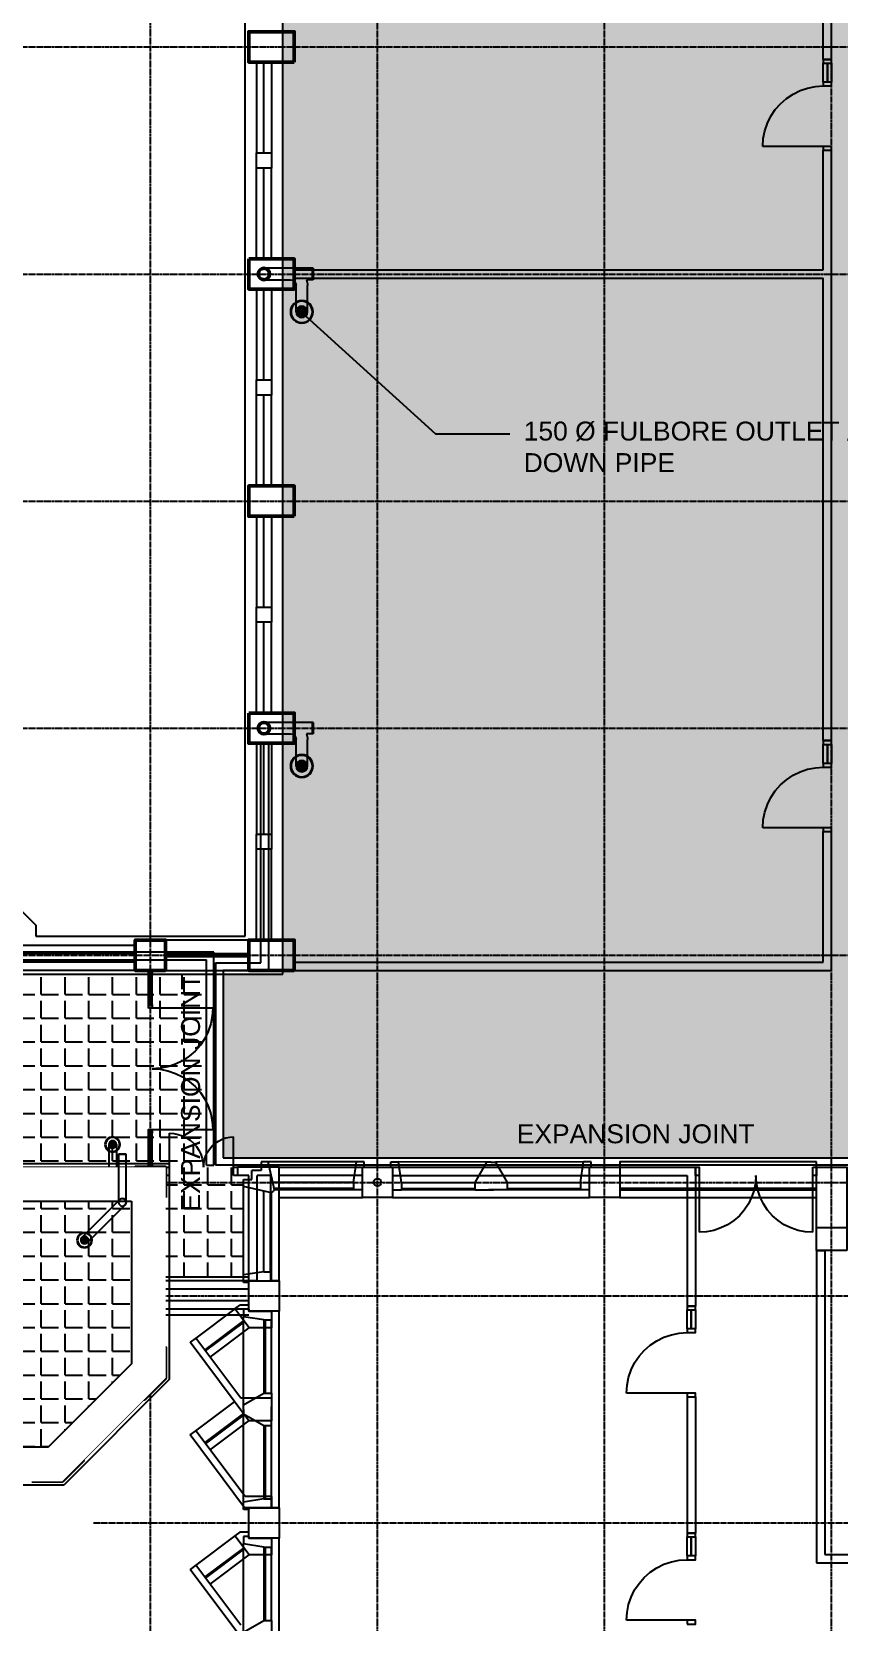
# Model space of a CAD drawing. Header units: millimetres. Extents: x -49883 to 118742, y -18440 to 67826.
# Drawn here: x -28100 to -17433, y 3965 to 24976 of the extents above; entities that cross this region are included whole.
import ezdxf

# ---------------------------------------------------------------- set-up
doc = ezdxf.new("R2010")
doc.units = ezdxf.units.MM
doc.set_wipeout_variables(frame=1)
doc.linetypes.add('PCENTRE', pattern=[50.8, 31.75, -6.35, 6.35, -6.35])
doc.linetypes.add('PCENTRE2', pattern=[28.575, 19.05, -3.175, 3.175, -3.175])
for name, color, linetype in [('Boundaries_and_building_grids', 140, 'PCENTRE2'), ('Fifth Floor - General', 1, 'Continuous'), ('Fifth Floor - Hatch', 1, 'Continuous'), ('Fifth Floor - Roofs', 2, 'Continuous'), ('Fourth Floor - Curtain Walls', 1, 'Continuous'), ('Fourth Floor - Doors Windows and Openings', 1, 'Continuous'), ('Fourth Floor - General', 1, 'Continuous'), ('Fourth Floor - Hatch', 1, 'Continuous'), ('Fourth Floor - Roofs', 2, 'Continuous'), ('Fourth Floor - Structural Members', 5, 'Continuous'), ('Fourth Floor - Text and Leaders', 1, 'Continuous'), ('Fourth Floor - Walls', 3, 'Continuous'), ('Third Floor - Curtain Walls', 1, 'Continuous'), ('Third Floor - Doors Windows and Openings', 1, 'Continuous'), ('Third Floor - General', 1, 'Continuous'), ('Third Floor - Structural Members', 5, 'Continuous'), ('Third Floor - Walls', 3, 'Continuous')]:
    doc.layers.add(name, color=color, linetype=linetype)
doc.styles.add('Arial1', font='arial.ttf')
doc.dimstyles.new('ISO-25', dxfattribs={"dimtxt": 2.5, "dimasz": 2.5, "dimexe": 1.25, "dimexo": 0.625, "dimtad": 1, "dimtxsty": 'Standard', "dimcen": 2.5, "dimadec": 0, "dimazin": 0, "dimtfac": 1, "dimtmove": 0, "dimatfit": 3, "dimfxl": 1, "dimarcsym": 0})
pattern_1 = [(0, (0, 0), (0, 314.325), [228.6, -85.725]), (90, (0, 0), (-314.325, 2e-14), [228.6, -85.725])]

# ---------------------------------------------------------------- blocks, each defined once
blk = doc.blocks.new('45Fullbore')
at = {"layer": 'Fifth Floor - Roofs', "linetype": 'Continuous'}
h = blk.add_hatch(dxfattribs=at)
h.set_pattern_fill('lines', color=256, scale=6.25, style=0)
h.set_pattern_definition([(0, (-14929.808, 245.063), (0, 6.25), [])])
h.paths.add_polyline_path([(-550, -500, -1), (-450, -500, -1)])
at = {"layer": 'Fifth Floor - Roofs', "linetype": 'Continuous', "lineweight": -3}
for p, q in [((-535, -465), (-35, 35)), ((0, 50), (631, 50)), ((631, 50), (631, -50)), ((-465, -535), (35, -35)), ((631, -50), (0, -50))]:
    blk.add_line(p, q, dxfattribs=at)
blk.add_circle((0, 0), 50, dxfattribs=at)
at = {"layer": 'Fifth Floor - Roofs', "linetype": 'Continuous'}
for radius in [100, 93.8, 50, 50]:
    blk.add_circle((-500, -500), radius, dxfattribs=at)
at = {"layer": 'Fifth Floor - Roofs', "linetype": 'Continuous', "lineweight": -3}
blk.add_arc((0, 0), 50, 315, 135, dxfattribs=at)
blk = doc.blocks.new('100Outlet')
at = {"layer": 'Fourth Floor - Roofs', "linetype": 'Continuous', "lineweight": -3}
for p, q in [((-50, 0), (-50, 631)), ((-50, 631), (50, 631)), ((50, 631), (50, 0))]:
    blk.add_line(p, q, dxfattribs=at)
blk.add_circle((0, 0), 50, dxfattribs=at)
blk = doc.blocks.new('OffSetFullbore')
at = {"layer": 'Fourth Floor - Roofs', "linetype": 'Continuous'}
h = blk.add_hatch(dxfattribs=at)
h.set_pattern_fill('lines', color=256, scale=6.25, style=0)
h.set_pattern_definition([(0, (-14818.7696, 134.024), (0, 6.25), [])])
h.paths.add_polyline_path([(-550, -500, -1), (-450, -500, -1)])
at = {"layer": 'Fourth Floor - Roofs', "linetype": 'Continuous', "lineweight": -3}
for p, q in [((-600, 50), (0, 50)), ((-600, 50), (-600, -50)), ((-590, 50), (-590, -50)), ((-600, -50), (-541, -50)), ((-550, -500), (-550, -100)), ((-450, -500), (-450, -100)), ((0, -50), (-400, -50))]:
    blk.add_line(p, q, dxfattribs=at)
at = {"layer": 'Fourth Floor - Roofs', "linetype": 'Continuous'}
for radius in [100, 93.8, 50, 50]:
    blk.add_circle((-500, -500), radius, dxfattribs=at)
at = {"layer": 'Fourth Floor - Roofs', "linetype": 'Continuous', "lineweight": -3}
for centre, radius, start, end in [((0, 0), 50, 270, 90), ((-400, -100), 150, 160.5288, 180), ((-400, -100), 50, 90, 180)]:
    blk.add_arc(centre, radius, start, end, dxfattribs=at)
blk = doc.blocks.new('OffSetFullbore150')
at = {"layer": 'Fourth Floor - Roofs', "linetype": 'Continuous'}
h = blk.add_hatch(dxfattribs=at)
h.set_pattern_fill('lines', color=256, scale=9.375, style=0)
h.set_pattern_definition([(0, (-22228.1545, 201.036), (0, 9.375), [])])
h.paths.add_polyline_path([(-575, -500, -1), (-425, -500, -1)])
at = {"layer": 'Fourth Floor - Roofs', "linetype": 'Continuous', "lineweight": -3}
for p, q in [((-650, 75), (0, 75)), ((-650, 75), (-650, -75)), ((-635, 75), (-635, -75)), ((-650, -75), (-562, -75)), ((-575, -500), (-575, -150)), ((-425, -500), (-425, -150)), ((0, -75), (-350, -75))]:
    blk.add_line(p, q, dxfattribs=at)
at = {"layer": 'Fourth Floor - Roofs', "linetype": 'Continuous'}
for radius in [150, 141, 75, 75]:
    blk.add_circle((-500, -500), radius, dxfattribs=at)
at = {"layer": 'Fourth Floor - Roofs', "linetype": 'Continuous', "lineweight": -3}
for centre, radius, start, end in [((0, 0), 75, 270, 90), ((-350, -150), 225, 160.5288, 180), ((-350, -150), 75, 90, 180)]:
    blk.add_arc(centre, radius, start, end, dxfattribs=at)

msp = doc.modelspace()

# ---------------------------------------------------------------- hatches: boundary and pattern name
at = {"layer": 'Fourth Floor - Hatch', "linetype": 'Continuous'}
h = msp.add_hatch(dxfattribs=at)
h.set_pattern_fill('ANGLE', color=8, scale=45, style=0)
h.set_pattern_definition(pattern_1)
h.paths.add_polyline_path([(-24783, 36766), (-15060, 36766), (-15060, 10101), (-25573, 10101), (-25573, 12526), (-24783, 12526)])
h = msp.add_hatch(dxfattribs=at)
h.set_pattern_fill('ANGLE', color=8, scale=45, style=0)
h.set_pattern_definition(pattern_1)
h.paths.add_polyline_path([(-35073, 12526), (-32018, 12526), (-32018, 12967), (-31602, 13383), (-28964, 13383), (-28548, 12967), (-28548, 12526), (-25793, 12526), (-25793, 10001), (-25303, 10001), (-25303, 8526), (-26433, 8526), (-26433, 9576), (-26333, 9576), (-26333, 9976), (-26283, 10026), (-34283, 10026), (-34283, 8526), (-35073, 8526)])

# ---------------------------------------------------------------- linework, layer by layer
at = {"layer": 'Boundaries_and_building_grids', "color": 140, "linetype": 'PCENTRE', "lineweight": -3}
for p, q in [((-17533, -11774), (-17533, 60091)), ((-26533, -6274), (-26533, 60075)), ((-23533, -11774), (-23533, 60080)), ((-20533, -11774), (-20533, 60085)), ((-49883, 24776), (47817, 24776)), ((-49883, 21776), (47817, 21776)), ((-49883, 18776), (47817, 18776)), ((-49883, 15776), (47817, 15776)), ((-49883, 12776), (47817, 12776)), ((-49883, 9776), (47817, 9776)), ((-27283, 8276), (25217, 8276)), ((-27283, 5276), (25217, 5276))]:
    msp.add_line(p, q, dxfattribs=at)
at = {"layer": 'Fifth Floor - Roofs', "color": 3, "linetype": 'Continuous'}
for p, q in [((-34283, 10026, 17250), (-26283, 10026, 17250)), ((-26283, 10026, 17250), (-26283, 7172, 17250)), ((-26283, 7172, 17250), (-27679, 5776, 17250)), ((-27679, 5776, 17250), (-32886, 5776, 17250))]:
    msp.add_line(p, q, dxfattribs=at)
at = {"layer": 'Fourth Floor - Curtain Walls', "color": 3, "linetype": 'Continuous'}
for p, q in [((-25192, 9813, 13800), (-25191, 9934, 13800)), ((-25070, 9934, 13800), (-25191, 9934, 13800)), ((-24977, 10046, 13800), (-25070, 10046, 13800)), ((-25070, 10046, 13800), (-25070, 9934, 13800)), ((-24893, 9676, 13800), (-24977, 10046, 13800)), ((-23851, 9776, 13800), (-23809, 10046, 13800)), ((-23709, 10046, 13800), (-23809, 10046, 13800)), ((-23709, 9976, 13800), (-23709, 10046, 13800)), ((-25303, 9720, 13800), (-25303, 9813, 13800)), ((-25303, 9813, 13800), (-25192, 9813, 13800)), ((-24933, 9636, 13800), (-25303, 9720, 13800)), ((-24893, 9676, 13800), (-24913, 9656, 13800)), ((-23851, 9776, 13800), (-23851, 9676, 13800)), ((-23733, 9676, 13800), (-23851, 9676, 13800)), ((-24933, 9636, 13800), (-24913, 9656, 13800)), ((-25033, 8594, 13800), (-25303, 8552, 13800)), ((-25303, 8452, 13800), (-25303, 8552, 13800)), ((-25233, 8452, 13800), (-25303, 8452, 13800)), ((-25033, 8594, 13800), (-24933, 8594, 13800)), ((-24933, 8476, 13800), (-24933, 8594, 13800))]:
    msp.add_line(p, q, dxfattribs=at)
at = {"layer": 'Fourth Floor - Curtain Walls', "color": 3, "linetype": 'Continuous', "lineweight": -3}
for p, q in [((-23356, 10046, 13800), (-23257, 10046, 13800)), ((-23356, 9976, 13800), (-23356, 10046, 13800)), ((-23215, 9776, 13800), (-23257, 10046, 13800)), ((-22092, 10044, 13800), (-22246, 9776, 13800)), ((-22033, 10044, 13800), (-22092, 10044, 13800)), ((-22033, 10044, 13800), (-21974, 10044, 13800)), ((-21974, 10044, 13800), (-21819, 9776, 13800)), ((-20851, 9776, 13800), (-20809, 10046, 13800)), ((-20709, 10046, 13800), (-20809, 10046, 13800)), ((-20709, 9976, 13800), (-20709, 10046, 13800)), ((-23333, 9676, 13800), (-23215, 9676, 13800)), ((-23215, 9776, 13800), (-23215, 9676, 13800)), ((-22246, 9776, 13800), (-22246, 9675, 13800)), ((-22246, 9675, 13800), (-22000, 9675, 13800)), ((-21819, 9675, 13800), (-22066, 9675, 13800)), ((-21819, 9776, 13800), (-21819, 9675, 13800)), ((-20851, 9776, 13800), (-20851, 9676, 13800)), ((-20733, 9676, 13800), (-20851, 9676, 13800)), ((-25417, 8105, 13800), (-25352, 8153, 13800)), ((-25228, 7853, 13800), (-25417, 8105, 13800)), ((-25233, 8153, 13800), (-25352, 8153, 13800)), ((-24933, 8076, 13800), (-24933, 7853, 13800)), ((-24933, 7853, 13800), (-25228, 7853, 13800)), ((-25933, 7719, 13800), (-26008, 7663, 13800)), ((-25233, 6626, 13800), (-26008, 7663, 13800)), ((-25339, 6926, 13800), (-25933, 7719, 13800)), ((-24933, 6926, 13800), (-25339, 6926, 13800)), ((-24933, 6926, 13800), (-24933, 6626, 13800)), ((-24933, 6626, 13800), (-25233, 6626, 13800)), ((-26008, 6439, 13800), (-25933, 6495, 13800)), ((-25288, 5476, 13800), (-26008, 6439, 13800)), ((-25283, 5626, 13800), (-25933, 6495, 13800)), ((-24833, 5476, 13800), (-25288, 5476, 13800)), ((-24933, 5626, 13800), (-25283, 5626, 13800)), ((-24933, 5626, 13800), (-25283, 5626, 13800)), ((-24933, 5626, 13800), (-24933, 5476, 13800)), ((-25352, 5153, 13800), (-25417, 5105, 13800)), ((-25228, 4853, 13800), (-25417, 5105, 13800)), ((-25233, 5153, 13800), (-25352, 5153, 13800)), ((-24933, 5076, 13800), (-24933, 4853, 13800)), ((-24933, 4853, 13800), (-25228, 4853, 13800)), ((-25933, 4719, 13800), (-26008, 4663, 13800)), ((-25233, 3626, 13800), (-26008, 4663, 13800)), ((-25339, 3926, 13800), (-25933, 4719, 13800))]:
    msp.add_line(p, q, dxfattribs=at)
at = {"layer": 'Fourth Floor - Curtain Walls', "color": 3, "linetype": 'Continuous', "lineweight": -3, "elevation": 13800}
for points in [[(-25233, 8452), (-25233, 8476), (-24833, 8476), (-24833, 9576), (-23733, 9576), (-23733, 9976), (-23709, 9976)], [(-23356, 9976), (-23333, 9976), (-23333, 9576), (-20733, 9576), (-20733, 9976), (-20709, 9976)], [(-24833, 5476), (-24833, 8076), (-25233, 8076), (-25233, 8153)], [(-24833, 2476), (-24833, 5076), (-25233, 5076), (-25233, 5153)]]:
    msp.add_lwpolyline(points, dxfattribs=at)
at = {"layer": 'Fourth Floor - Doors Windows and Openings', "color": 1, "linetype": 'Continuous', "lineweight": -3}
for p, q in [((-23809, 10046, 13800), (-24977, 10046, 13800)), ((-22092, 10044, 13800), (-23257, 10046, 13800)), ((-20809, 10046, 13800), (-21974, 10044, 13800)), ((-25303, 8552, 13800), (-25303, 9720, 13800)), ((-23851, 9776, 13800), (-24916, 9776, 13800)), ((-23851, 9695, 13800), (-24898, 9695, 13800)), ((-23851, 9676, 13800), (-24893, 9676, 13800)), ((-23215, 9776, 13800), (-22246, 9776, 13800)), ((-23215, 9695, 13800), (-22246, 9695, 13800)), ((-22246, 9675, 13800), (-23215, 9676, 13800)), ((-21819, 9776, 13800), (-20851, 9776, 13800)), ((-21819, 9695, 13800), (-20851, 9695, 13800)), ((-20851, 9676, 13800), (-21819, 9675, 13800)), ((-25033, 8594, 13800), (-25033, 9659, 13800)), ((-24952, 9641, 13800), (-24952, 8594, 13800)), ((-24933, 8594, 13800), (-24933, 9636, 13800)), ((-25417, 8105, 13800), (-25933, 7719, 13800)), ((-25300, 7949, 13800), (-25816, 7564, 13800)), ((-25804, 7548, 13800), (-25288, 7933, 13800)), ((-25745, 7467, 13800), (-25228, 7853, 13800)), ((-25933, 6495, 13800), (-25421, 6878, 13800)), ((-25305, 6722, 13800), (-25816, 6339, 13800)), ((-25804, 6323, 13800), (-25293, 6706, 13800)), ((-25744, 6243, 13800), (-25233, 6626, 13800)), ((-25417, 5105, 13800), (-25933, 4719, 13800)), ((-25300, 4949, 13800), (-25816, 4564, 13800)), ((-25804, 4548, 13800), (-25288, 4933, 13800)), ((-25745, 4467, 13800), (-25228, 4853, 13800))]:
    msp.add_line(p, q, dxfattribs=at)
at = {"layer": 'Fourth Floor - Doors Windows and Openings', "color": 1, "linetype": 'Continuous'}
for p, q in [((-17733, 9695, 13800), (-20333, 9695, 13800)), ((-20333, 9675, 13800), (-17733, 9675, 13800)), ((-27573, 6264, 13800), (-26771, 7066, 13800)), ((-26757, 7051, 13800), (-27559, 6250, 13800)), ((-27544, 6236, 13800), (-26743, 7037, 13800))]:
    msp.add_line(p, q, dxfattribs=at)
at = {"layer": 'Fourth Floor - Doors Windows and Openings', "color": 1, "linetype": 'Continuous', "elevation": 13800}
for points in [[(-17733, 10046), (-20333, 10046), (-20333, 9576), (-17733, 9576), (-17733, 10046)], [(-26898, 7193), (-27700, 6391), (-27417, 6109)], [(-27417, 6109), (-26616, 6910), (-26898, 7193)]]:
    msp.add_lwpolyline(points, dxfattribs=at)
at = {"layer": 'Fourth Floor - Roofs', "color": 3, "linetype": 'Continuous'}
for p, q in [((-24783, 12526, 13800), (-24783, 37026, 13800)), ((-25283, 13026, 13800), (-25283, 36526, 13800)), ((-28757, 13883, 13800), (-28048, 13174, 13800)), ((-28048, 13174, 13800), (-28048, 13026, 13800)), ((-28048, 13026, 13800), (-25283, 13026, 13800))]:
    msp.add_line(p, q, dxfattribs=at)
at = {"layer": 'Fourth Floor - Roofs', "color": 1, "linetype": 'Continuous', "lineweight": -3}
for p, q in [((-25073, 12676, 13800), (-25073, 15576, 13800)), ((-24973, 15576, 13800), (-24973, 12576, 13800)), ((-28358, 12716, 13800), (-25793, 12716, 13800)), ((-25693, 12816, 13800), (-28258, 12816, 13800)), ((-25793, 10001, 13800), (-25793, 12716, 13800)), ((-25693, 10001, 13800), (-25693, 12816, 13800)), ((-25673, 12676, 13800), (-25073, 12676, 13800)), ((-25673, 12676, 13800), (-25673, 10001, 13800)), ((-24973, 12576, 13800), (-25573, 12576, 13800)), ((-25573, 12576, 13800), (-25573, 10101, 13800)), ((-25573, 10101, 13800), (-14883, 10101, 13800)), ((-25793, 10001, 13800), (-25693, 10001, 13800)), ((-14883, 10001, 13800), (-25673, 10001, 13800))]:
    msp.add_line(p, q, dxfattribs=at)
at = {"layer": 'Fourth Floor - Roofs', "color": 3, "linetype": 'Continuous', "lineweight": -3}
for p, q in [((-28548, 12526, 13800), (-24783, 12526, 13800)), ((-26433, 8526, 13800), (-25233, 8526, 13800)), ((-26433, 8026, 13800), (-25233, 8026, 13800))]:
    msp.add_line(p, q, dxfattribs=at)
at = {"layer": 'Fourth Floor - Roofs', "color": 5, "linetype": 'Continuous', "lineweight": -3}
msp.add_circle((-26533, 9776, 13800), 50, dxfattribs=at)
at = {"layer": 'Fourth Floor - Structural Members', "color": 8, "linetype": 'Continuous', "lineweight": 50, "elevation": 13800}
for points in [[(-24633, 24576), (-24633, 24976), (-25233, 24976), (-25233, 24576)], [(-25233, 21976), (-24633, 21976), (-24633, 21576), (-25233, 21576)], [(-24633, 18576), (-25233, 18576), (-25233, 18976), (-24633, 18976)], [(-25233, 15976), (-24633, 15976), (-24633, 15576), (-25233, 15576)], [(-24633, 12576), (-25233, 12576), (-25233, 12976), (-24633, 12976)]]:
    msp.add_lwpolyline(points, close=True, dxfattribs=at)
msp.add_lwpolyline([(-26333, 12576), (-26733, 12576), (-26733, 12976), (-26333, 12976), (-26333, 12576)], dxfattribs=at)
at = {"layer": 'Fourth Floor - Structural Members', "color": 5, "linetype": 'Continuous', "lineweight": 50, "elevation": 13800}
msp.add_lwpolyline([(-26333, 9576), (-26733, 9576), (-26733, 9976), (-26333, 9976), (-26333, 9576)], dxfattribs=at)
at = {"layer": 'Fourth Floor - Structural Members', "color": 5, "linetype": 'Continuous', "lineweight": -3, "elevation": 13800}
for points in [[(-23333, 9576), (-23733, 9576), (-23733, 9976), (-23333, 9976), (-23333, 9576)], [(-20333, 9576), (-20733, 9576), (-20733, 9976), (-20333, 9976), (-20333, 9576)], [(-17733, 9976), (-17333, 9976), (-17333, 9176), (-17733, 9176), (-17733, 9976)], [(-24833, 8076), (-25233, 8076), (-25233, 8476), (-24833, 8476), (-24833, 8076)], [(-24833, 5076), (-25233, 5076), (-25233, 5476), (-24833, 5476), (-24833, 5076)]]:
    msp.add_lwpolyline(points, dxfattribs=at)
at = {"layer": 'Fourth Floor - Structural Members', "color": 5, "linetype": 'Continuous', "lineweight": 50, "elevation": 13800}
for points in [[(-26898, 7193), (-26616, 6910), (-26333, 7193), (-26333, 7593), (-26733, 7593)], [(-28100, 5826), (-28100, 6226), (-27700, 6391), (-27417, 6109), (-27700, 5826)]]:
    msp.add_lwpolyline(points, close=True, dxfattribs=at)
at = {"layer": 'Fourth Floor - Structural Members', "color": 8, "linetype": 'Continuous', "lineweight": 50}
for centre in [(-25033, 21776, 13800), (-25033, 15776, 13800)]:
    msp.add_circle(centre, 75, dxfattribs=at)
at = {"layer": 'Fourth Floor - Structural Members', "color": 5, "linetype": 'Continuous', "lineweight": -3}
msp.add_circle((-23533, 9776, 13800), 50, dxfattribs=at)
at = {"layer": 'Fourth Floor - Walls', "color": 3, "linetype": 'Continuous'}
for p, q in [((-32933, 9976, 13800), (-26733, 9976, 13800)), ((-26733, 9576, 13800), (-26733, 9976, 13800)), ((-32823, 9866, 13800), (-26843, 9866, 13800)), ((-32823, 9686, 13800), (-26843, 9686, 13800)), ((-26843, 9686, 13800), (-26843, 9866, 13800)), ((-32933, 9576, 13800), (-26733, 9576, 13800)), ((-26733, 7593, 13800), (-26733, 9576, 13800)), ((-26733, 9576, 13800), (-26623, 9576, 13800)), ((-26623, 7593, 13800), (-26623, 9576, 13800)), ((-26573, 9576, 13800), (-26573, 7593, 13800)), ((-26573, 9576, 13800), (-26433, 9576, 13800)), ((-26433, 9576, 13800), (-26433, 7593, 13800)), ((-26733, 7593, 13800), (-26623, 7593, 13800)), ((-26573, 7593, 13800), (-26433, 7593, 13800))]:
    msp.add_line(p, q, dxfattribs=at)
at = {"layer": 'Third Floor - Curtain Walls', "color": 3, "linetype": 'Continuous'}
for p, q in [((-24633, 21721, 10350), (-24633, 21831, 10350)), ((-25303, 8099, 10350), (-25303, 8000, 10350)), ((-25233, 8099, 10350), (-25303, 8099, 10350)), ((-25033, 7958, 10350), (-25303, 8000, 10350)), ((-24933, 8076, 10350), (-24933, 7958, 10350)), ((-25033, 7958, 10350), (-24933, 7958, 10350)), ((-25301, 6835, 10350), (-25033, 6989, 10350)), ((-25033, 6989, 10350), (-24932, 6989, 10350)), ((-24932, 6989, 10350), (-24932, 6743, 10350)), ((-25301, 6776, 10350), (-25301, 6835, 10350)), ((-25301, 6776, 10350), (-25301, 6717, 10350)), ((-24932, 6562, 10350), (-24932, 6809, 10350)), ((-25301, 6717, 10350), (-25033, 6562, 10350)), ((-25033, 6562, 10350), (-24932, 6562, 10350)), ((-25033, 5594, 10350), (-25303, 5552, 10350)), ((-25303, 5452, 10350), (-25303, 5552, 10350)), ((-25033, 5594, 10350), (-24933, 5594, 10350)), ((-24933, 5476, 10350), (-24933, 5594, 10350)), ((-25233, 5452, 10350), (-25303, 5452, 10350)), ((-25303, 5099, 10350), (-25303, 5000, 10350)), ((-25233, 5099, 10350), (-25303, 5099, 10350)), ((-24933, 5076, 10350), (-24933, 4958, 10350)), ((-25033, 4958, 10350), (-25303, 5000, 10350)), ((-25033, 4958, 10350), (-24933, 4958, 10350)), ((-25301, 3835, 10350), (-25033, 3989, 10350)), ((-25033, 3989, 10350), (-24932, 3989, 10350)), ((-24932, 3989, 10350), (-24932, 3743, 10350))]:
    msp.add_line(p, q, dxfattribs=at)
at = {"layer": 'Third Floor - Curtain Walls', "color": 3, "linetype": 'Continuous', "elevation": 10350}
for points in [[(-24933, 23176), (-25133, 23176), (-25133, 23376), (-24933, 23376), (-24933, 23176)], [(-24933, 20176), (-25133, 20176), (-25133, 20376), (-24933, 20376), (-24933, 20176)], [(-24933, 17176), (-25133, 17176), (-25133, 17376), (-24933, 17376), (-24933, 17176)], [(-24933, 14176), (-25133, 14176), (-25133, 14376), (-24933, 14376), (-24933, 14176)], [(-25233, 8099), (-25233, 8076), (-24933, 8076)], [(-24933, 5476), (-25233, 5476), (-25233, 5452)], [(-25233, 5099), (-25233, 5076), (-24933, 5076)]]:
    msp.add_lwpolyline(points, dxfattribs=at)
at = {"layer": 'Third Floor - Doors Windows and Openings', "color": 1, "linetype": 'Continuous'}
for p, q in [((-25133, 24576, 10350), (-25133, 23376, 10350)), ((-25133, 24576, 10350), (-24933, 24576, 10350)), ((-25033, 23376, 10350), (-25033, 24576, 10350)), ((-24933, 24576, 10350), (-24933, 23376, 10350)), ((-25133, 21976, 10350), (-25133, 23176, 10350)), ((-25033, 21976, 10350), (-25033, 23176, 10350)), ((-24933, 21976, 10350), (-24933, 23176, 10350)), ((-25133, 21976, 10350), (-24933, 21976, 10350)), ((-25133, 21576, 10350), (-24933, 21576, 10350)), ((-25133, 21576, 10350), (-25133, 20376, 10350)), ((-25033, 20376, 10350), (-25033, 21576, 10350)), ((-24933, 21576, 10350), (-24933, 20376, 10350)), ((-25133, 18976, 10350), (-25133, 20176, 10350)), ((-25033, 18976, 10350), (-25033, 20176, 10350)), ((-24933, 18976, 10350), (-24933, 20176, 10350)), ((-25133, 18976, 10350), (-24933, 18976, 10350)), ((-25133, 18576, 10350), (-25133, 17376, 10350)), ((-25133, 18576, 10350), (-24933, 18576, 10350)), ((-25033, 17376, 10350), (-25033, 18576, 10350)), ((-24933, 18576, 10350), (-24933, 17376, 10350)), ((-25133, 15976, 10350), (-25133, 17176, 10350)), ((-25033, 15976, 10350), (-25033, 17176, 10350)), ((-24933, 15976, 10350), (-24933, 17176, 10350)), ((-25133, 15976, 10350), (-24933, 15976, 10350)), ((-25133, 15576, 10350), (-24933, 15576, 10350)), ((-25133, 15576, 10350), (-25133, 14376, 10350)), ((-25033, 14376, 10350), (-25033, 15576, 10350)), ((-24933, 15576, 10350), (-24933, 14376, 10350)), ((-25133, 12976, 10350), (-25133, 14176, 10350)), ((-25033, 12976, 10350), (-25033, 14176, 10350)), ((-24933, 12976, 10350), (-24933, 14176, 10350)), ((-25133, 12976, 10350), (-24933, 12976, 10350)), ((-25233, 12796, 10350), (-26333, 12796, 10350)), ((-26333, 12776, 10350), (-25233, 12776, 10350)), ((-25233, 12756, 10350), (-26333, 12756, 10350)), ((-25301, 6835, 10350), (-25303, 8000, 10350)), ((-25033, 7958, 10350), (-25033, 6989, 10350)), ((-25013, 6989, 10350), (-25013, 7958, 10350)), ((-24932, 6989, 10350), (-24933, 7958, 10350)), ((-27573, 6264, 10350), (-26771, 7066, 10350)), ((-26757, 7051, 10350), (-27559, 6250, 10350)), ((-27544, 6236, 10350), (-26743, 7037, 10350)), ((-25303, 5552, 10350), (-25301, 6717, 10350)), ((-25033, 6562, 10350), (-25033, 5594, 10350)), ((-25013, 5594, 10350), (-25013, 6562, 10350)), ((-24933, 5594, 10350), (-24932, 6562, 10350)), ((-25301, 3835, 10350), (-25303, 5000, 10350)), ((-25033, 4958, 10350), (-25033, 3989, 10350)), ((-25013, 3989, 10350), (-25013, 4958, 10350)), ((-24932, 3989, 10350), (-24933, 4958, 10350))]:
    msp.add_line(p, q, dxfattribs=at)
at = {"layer": 'Third Floor - Doors Windows and Openings', "linetype": 'Continuous'}
for p, q in [((-17643, 24311, 10350), (-17643, 24561, 10350)), ((-17593, 24561, 10350), (-17593, 24311, 10350)), ((-17583, 24311, 10350), (-17583, 24561, 10350)), ((-17533, 24561, 10350), (-17533, 24311, 10350)), ((-17643, 23461, 10350), (-18443, 23461, 10350)), ((-17643, 15311, 10350), (-17643, 15561, 10350)), ((-17593, 15561, 10350), (-17593, 15311, 10350)), ((-17583, 15311, 10350), (-17583, 15561, 10350)), ((-17533, 15561, 10350), (-17533, 15311, 10350)), ((-17643, 14461, 10350), (-18443, 14461, 10350)), ((-26558, 12126, 10350), (-26558, 12526, 10350)), ((-26533, 12126, 10350), (-26533, 12526, 10350)), ((-26508, 12126, 10350), (-26508, 12526, 10350)), ((-25708, 12076, 10350), (-26508, 12076, 10350)), ((-26558, 10026, 10350), (-26558, 10426, 10350)), ((-26533, 10026, 10350), (-26533, 10426, 10350)), ((-26508, 10476, 10350), (-25708, 10476, 10350)), ((-26508, 10026, 10350), (-26508, 10426, 10350)), ((-26283, 10426, 10350), (-26283, 9976, 10350)), ((-25433, 9976, 10350), (-25433, 10376, 10350)), ((-19283, 9866, 10350), (-19283, 9116, 10350)), ((-17783, 9116, 10350), (-17783, 9866, 10350)), ((-19443, 7841, 10350), (-19443, 8091, 10350)), ((-19393, 8091, 10350), (-19393, 7841, 10350)), ((-19383, 7841, 10350), (-19383, 8091, 10350)), ((-19333, 8091, 10350), (-19333, 7841, 10350)), ((-19443, 6991, 10350), (-20243, 6991, 10350)), ((-19443, 4841, 10350), (-19443, 5091, 10350)), ((-19393, 5091, 10350), (-19393, 4841, 10350)), ((-19383, 4841, 10350), (-19383, 5091, 10350)), ((-19333, 5091, 10350), (-19333, 4841, 10350)), ((-19443, 3991, 10350), (-20243, 3991, 10350))]:
    msp.add_line(p, q, dxfattribs=at)
at = {"layer": 'Third Floor - Doors Windows and Openings'}
for p, q in [((-18043, 24154, 10350), (-17949, 24200, 10350)), ((-17949, 24200, 10350), (-17850, 24233, 10350)), ((-17850, 24233, 10350), (-17747, 24254, 10350)), ((-17747, 24254, 10350), (-17643, 24261, 10350)), ((-18277, 23948, 10350), (-18208, 24026, 10350)), ((-18208, 24026, 10350), (-18130, 24095, 10350)), ((-18130, 24095, 10350), (-18043, 24154, 10350)), ((-18416, 23668, 10350), (-18382, 23767, 10350)), ((-18382, 23767, 10350), (-18336, 23861, 10350)), ((-18336, 23861, 10350), (-18277, 23948, 10350)), ((-18443, 23461, 10350), (-18436, 23565, 10350)), ((-18436, 23565, 10350), (-18416, 23668, 10350)), ((-18130, 15095, 10350), (-18043, 15154, 10350)), ((-18043, 15154, 10350), (-17949, 15200, 10350)), ((-17949, 15200, 10350), (-17850, 15233, 10350)), ((-17850, 15233, 10350), (-17747, 15254, 10350)), ((-17747, 15254, 10350), (-17643, 15261, 10350)), ((-18336, 14861, 10350), (-18277, 14948, 10350)), ((-18277, 14948, 10350), (-18208, 15026, 10350)), ((-18208, 15026, 10350), (-18130, 15095, 10350)), ((-18416, 14668, 10350), (-18382, 14767, 10350)), ((-18382, 14767, 10350), (-18336, 14861, 10350)), ((-18443, 14461, 10350), (-18436, 14565, 10350)), ((-18436, 14565, 10350), (-18416, 14668, 10350)), ((-25708, 12076, 10350), (-25715, 11971, 10350)), ((-25769, 11770, 10350), (-25815, 11676, 10350)), ((-25735, 11869, 10350), (-25769, 11770, 10350)), ((-25715, 11971, 10350), (-25735, 11869, 10350)), ((-25873, 11589, 10350), (-25942, 11510, 10350)), ((-25815, 11676, 10350), (-25873, 11589, 10350)), ((-26108, 11383, 10350), (-26202, 11337, 10350)), ((-26021, 11441, 10350), (-26108, 11383, 10350)), ((-25942, 11510, 10350), (-26021, 11441, 10350)), ((-26403, 11283, 10350), (-26508, 11276, 10350)), ((-26508, 11276, 10350), (-26403, 11269, 10350)), ((-26301, 11303, 10350), (-26403, 11283, 10350)), ((-26403, 11269, 10350), (-26301, 11248, 10350)), ((-26202, 11337, 10350), (-26301, 11303, 10350)), ((-26301, 11248, 10350), (-26202, 11215, 10350)), ((-26202, 11215, 10350), (-26108, 11169, 10350)), ((-26108, 11169, 10350), (-26021, 11110, 10350)), ((-26021, 11110, 10350), (-25942, 11041, 10350)), ((-25942, 11041, 10350), (-25873, 10963, 10350)), ((-25873, 10963, 10350), (-25815, 10876, 10350)), ((-25815, 10876, 10350), (-25769, 10782, 10350)), ((-25769, 10782, 10350), (-25735, 10683, 10350)), ((-25735, 10683, 10350), (-25715, 10580, 10350)), ((-25715, 10580, 10350), (-25708, 10476, 10350)), ((-26283, 10426, 10350), (-26224, 10422, 10350)), ((-26224, 10422, 10350), (-26166, 10410, 10350)), ((-26166, 10410, 10350), (-26111, 10391, 10350)), ((-26111, 10391, 10350), (-26058, 10365, 10350)), ((-26058, 10365, 10350), (-26009, 10333, 10350)), ((-26009, 10333, 10350), (-25965, 10294, 10350)), ((-25676, 10293, 10350), (-25633, 10322, 10350)), ((-25633, 10322, 10350), (-25586, 10345, 10350)), ((-25586, 10345, 10350), (-25536, 10362, 10350)), ((-25536, 10362, 10350), (-25485, 10372, 10350)), ((-25485, 10372, 10350), (-25433, 10376, 10350)), ((-25965, 10294, 10350), (-25926, 10250, 10350)), ((-25926, 10250, 10350), (-25893, 10201, 10350)), ((-25893, 10201, 10350), (-25867, 10148, 10350)), ((-25867, 10148, 10350), (-25848, 10092, 10350)), ((-25848, 10092, 10350), (-25837, 10034, 10350)), ((-25819, 10079, 10350), (-25802, 10129, 10350)), ((-25802, 10129, 10350), (-25779, 10176, 10350)), ((-25779, 10176, 10350), (-25750, 10219, 10350)), ((-25750, 10219, 10350), (-25716, 10259, 10350)), ((-25716, 10259, 10350), (-25676, 10293, 10350)), ((-25837, 10034, 10350), (-25833, 9976, 10350)), ((-25833, 9976, 10350), (-25829, 10028, 10350)), ((-25829, 10028, 10350), (-25819, 10079, 10350)), ((-18558, 9672, 10350), (-18590, 9579, 10350)), ((-18539, 9768, 10350), (-18558, 9672, 10350)), ((-18533, 9866, 10350), (-18539, 9768, 10350)), ((-18526, 9768, 10350), (-18533, 9866, 10350)), ((-18507, 9672, 10350), (-18526, 9768, 10350)), ((-18476, 9579, 10350), (-18507, 9672, 10350)), ((-18633, 9491, 10350), (-18688, 9409, 10350)), ((-18590, 9579, 10350), (-18633, 9491, 10350)), ((-18432, 9491, 10350), (-18476, 9579, 10350)), ((-18378, 9409, 10350), (-18432, 9491, 10350)), ((-18826, 9271, 10350), (-18908, 9216, 10350)), ((-18752, 9335, 10350), (-18826, 9271, 10350)), ((-18688, 9409, 10350), (-18752, 9335, 10350)), ((-18313, 9335, 10350), (-18378, 9409, 10350)), ((-18239, 9271, 10350), (-18313, 9335, 10350)), ((-18158, 9216, 10350), (-18239, 9271, 10350)), ((-19185, 9122, 10350), (-19283, 9116, 10350)), ((-19089, 9141, 10350), (-19185, 9122, 10350)), ((-18996, 9173, 10350), (-19089, 9141, 10350)), ((-18908, 9216, 10350), (-18996, 9173, 10350)), ((-18070, 9173, 10350), (-18158, 9216, 10350)), ((-17977, 9141, 10350), (-18070, 9173, 10350)), ((-17881, 9122, 10350), (-17977, 9141, 10350)), ((-17783, 9116, 10350), (-17881, 9122, 10350)), ((-19650, 7763, 10350), (-19547, 7784, 10350)), ((-19547, 7784, 10350), (-19443, 7791, 10350)), ((-20008, 7556, 10350), (-19930, 7625, 10350)), ((-19930, 7625, 10350), (-19843, 7684, 10350)), ((-19843, 7684, 10350), (-19749, 7730, 10350)), ((-19749, 7730, 10350), (-19650, 7763, 10350)), ((-20182, 7297, 10350), (-20136, 7391, 10350)), ((-20136, 7391, 10350), (-20077, 7478, 10350)), ((-20077, 7478, 10350), (-20008, 7556, 10350)), ((-20236, 7095, 10350), (-20216, 7198, 10350)), ((-20216, 7198, 10350), (-20182, 7297, 10350)), ((-20243, 6991, 10350), (-20236, 7095, 10350)), ((-20008, 4556, 10350), (-19930, 4625, 10350)), ((-19930, 4625, 10350), (-19843, 4684, 10350)), ((-19843, 4684, 10350), (-19749, 4730, 10350)), ((-19749, 4730, 10350), (-19650, 4763, 10350)), ((-19650, 4763, 10350), (-19547, 4784, 10350)), ((-19547, 4784, 10350), (-19443, 4791, 10350)), ((-20136, 4391, 10350), (-20077, 4478, 10350)), ((-20077, 4478, 10350), (-20008, 4556, 10350)), ((-20216, 4198, 10350), (-20182, 4297, 10350)), ((-20182, 4297, 10350), (-20136, 4391, 10350)), ((-20243, 3991, 10350), (-20236, 4095, 10350)), ((-20236, 4095, 10350), (-20216, 4198, 10350))]:
    msp.add_line(p, q, dxfattribs=at)
at = {"layer": 'Third Floor - Doors Windows and Openings', "linetype": 'Continuous', "elevation": 10350}
for points in [[(-17643, 24561), (-17533, 24561), (-17533, 24611), (-17643, 24611), (-17643, 24561)], [(-17643, 24261), (-17533, 24261), (-17533, 24311), (-17643, 24311), (-17643, 24261)], [(-17643, 23411), (-17533, 23411), (-17533, 23461), (-17643, 23461), (-17643, 23411)], [(-17643, 15561), (-17533, 15561), (-17533, 15611), (-17643, 15611), (-17643, 15561)], [(-17643, 15261), (-17533, 15261), (-17533, 15311), (-17643, 15311), (-17643, 15261)], [(-17643, 14411), (-17533, 14411), (-17533, 14461), (-17643, 14461), (-17643, 14411)], [(-26558, 12526), (-26558, 12576), (-26508, 12576), (-26508, 12526), (-26558, 12526)], [(-26558, 12076), (-26558, 12126), (-26508, 12126), (-26508, 12076), (-26558, 12076)], [(-26558, 10426), (-26558, 10476), (-26508, 10476), (-26508, 10426), (-26558, 10426)], [(-26558, 9976), (-26558, 10026), (-26508, 10026), (-26508, 9976), (-26558, 9976)], [(-26333, 9866), (-26333, 9976), (-26283, 9976), (-26283, 9866), (-26333, 9866)], [(-25433, 9866), (-25433, 9976), (-25383, 9976), (-25383, 9866), (-25433, 9866)], [(-19333, 9976), (-19283, 9976), (-19283, 9866), (-19333, 9866), (-19333, 9976)], [(-17783, 9976), (-17733, 9976), (-17733, 9866), (-17783, 9866), (-17783, 9976)], [(-19443, 8091), (-19333, 8091), (-19333, 8141), (-19443, 8141), (-19443, 8091)], [(-19443, 7791), (-19333, 7791), (-19333, 7841), (-19443, 7841), (-19443, 7791)], [(-19443, 6941), (-19333, 6941), (-19333, 6991), (-19443, 6991), (-19443, 6941)], [(-19443, 5091), (-19333, 5091), (-19333, 5141), (-19443, 5141), (-19443, 5091)], [(-19443, 4791), (-19333, 4791), (-19333, 4841), (-19443, 4841), (-19443, 4791)], [(-19443, 3941), (-19333, 3941), (-19333, 3991), (-19443, 3991), (-19443, 3941)]]:
    msp.add_lwpolyline(points, dxfattribs=at)
at = {"layer": 'Third Floor - Doors Windows and Openings', "color": 1, "linetype": 'Continuous', "elevation": 10350}
for points in [[(-25233, 12976), (-26333, 12976), (-26333, 12576), (-25233, 12576), (-25233, 12976)], [(-26898, 7193), (-27700, 6391), (-27417, 6109)], [(-27417, 6109), (-26616, 6910), (-26898, 7193)]]:
    msp.add_lwpolyline(points, dxfattribs=at)
at = {"layer": 'Third Floor - General', "color": 5, "linetype": 'Continuous', "lineweight": -3}
msp.add_circle((-26533, 9776, 10350), 50, dxfattribs=at)
at = {"layer": 'Third Floor - Structural Members', "color": 5, "linetype": 'Continuous', "elevation": 10350}
for points in [[(-24633, 24576), (-24633, 24976), (-25233, 24976), (-25233, 24576)], [(-25233, 21976), (-24633, 21976), (-24633, 21576), (-25233, 21576)], [(-24633, 18576), (-25233, 18576), (-25233, 18976), (-24633, 18976)], [(-25233, 15976), (-24633, 15976), (-24633, 15576), (-25233, 15576)], [(-24633, 12576), (-25233, 12576), (-25233, 12976), (-24633, 12976)], [(-17333, 8876), (-17733, 8876), (-17733, 9976), (-17333, 9976)], [(-26898, 7193), (-26616, 6910), (-26333, 7193), (-26333, 7593), (-26733, 7593)], [(-28100, 5826), (-28100, 6226), (-27700, 6391), (-27417, 6109), (-27700, 5826)]]:
    msp.add_lwpolyline(points, close=True, dxfattribs=at)
for points in [[(-26333, 12576), (-26733, 12576), (-26733, 12976), (-26333, 12976), (-26333, 12576)], [(-26333, 9576), (-26733, 9576), (-26733, 9976), (-26333, 9976), (-26333, 9576)], [(-23333, 9576), (-23733, 9576), (-23733, 9976), (-23333, 9976), (-23333, 9576)], [(-24833, 8076), (-25233, 8076), (-25233, 8476), (-24833, 8476), (-24833, 8076)], [(-24833, 5076), (-25233, 5076), (-25233, 5476), (-24833, 5476), (-24833, 5076)]]:
    msp.add_lwpolyline(points, dxfattribs=at)
at = {"layer": 'Third Floor - Structural Members', "color": 5, "linetype": 'Continuous', "lineweight": -3}
for centre, radius in [((-25033, 21776, 10350), 75), ((-25033, 15776, 10350), 75), ((-23533, 9776, 10350), 50)]:
    msp.add_circle(centre, radius, dxfattribs=at)
at = {"layer": 'Third Floor - Walls', "color": 3, "linetype": 'Continuous'}
for p, q in [((-17533, 24611, 10350), (-17533, 32576, 10350)), ((-17643, 24611, 10350), (-17643, 30721, 10350)), ((-17643, 24611, 10350), (-17533, 24611, 10350)), ((-17643, 23411, 10350), (-17533, 23411, 10350)), ((-17643, 21831, 10350), (-17643, 23411, 10350)), ((-17533, 15611, 10350), (-17533, 23411, 10350)), ((-24633, 21831, 10350), (-17643, 21831, 10350)), ((-24633, 21721, 10350), (-17643, 21721, 10350)), ((-17643, 15611, 10350), (-17643, 21721, 10350)), ((-17643, 15611, 10350), (-17533, 15611, 10350)), ((-17643, 12686, 10350), (-17643, 14411, 10350)), ((-17643, 14411, 10350), (-17533, 14411, 10350)), ((-17533, 12576, 10350), (-17533, 14411, 10350)), ((-26733, 12906, 10350), (-28223, 12906, 10350)), ((-26733, 12906, 10350), (-26733, 12796, 10350)), ((-26733, 12796, 10350), (-28333, 12796, 10350)), ((-26733, 12686, 10350), (-28223, 12686, 10350)), ((-26733, 12576, 10350), (-26733, 12686, 10350)), ((-24633, 12686, 10350), (-17643, 12686, 10350)), ((-24633, 12576, 10350), (-24633, 12686, 10350)), ((-26733, 12576, 10350), (-28333, 12576, 10350)), ((-24633, 12576, 10350), (-17533, 12576, 10350)), ((-25383, 9976, 10350), (-25383, 9866, 10350)), ((-24833, 9976, 10350), (-25383, 9976, 10350)), ((-24833, 8476, 10350), (-24833, 9976, 10350)), ((-25233, 9866, 10350), (-25383, 9866, 10350)), ((-25233, 8476, 10350), (-25233, 9866, 10350)), ((-25123, 8476, 10350), (-25123, 9866, 10350)), ((-24943, 9866, 10350), (-25123, 9866, 10350)), ((-24943, 8476, 10350), (-24943, 9866, 10350)), ((-26733, 9576, 10350), (-26623, 9576, 10350)), ((-26733, 7593, 10350), (-26733, 9576, 10350)), ((-26623, 7593, 10350), (-26623, 9576, 10350)), ((-26573, 9576, 10350), (-26573, 7593, 10350)), ((-26573, 9576, 10350), (-26433, 9576, 10350)), ((-26433, 9576, 10350), (-26433, 7593, 10350)), ((-25233, 8476, 10350), (-26433, 8476, 10350)), ((-25123, 8476, 10350), (-25233, 8476, 10350)), ((-25233, 8366, 10350), (-25233, 8476, 10350)), ((-24833, 8476, 10350), (-24943, 8476, 10350)), ((-25233, 8366, 10350), (-26433, 8366, 10350)), ((-25233, 8209, 10350), (-26433, 8209, 10350)), ((-25233, 8099, 10350), (-25233, 8209, 10350)), ((-25233, 8099, 10350), (-26433, 8099, 10350)), ((-26733, 7593, 10350), (-26623, 7593, 10350)), ((-26573, 7593, 10350), (-26433, 7593, 10350))]:
    msp.add_line(p, q, dxfattribs=at)
at = {"layer": 'Third Floor - Walls', "color": 2, "linetype": 'Continuous'}
for p, q in [((-24826, 9976, 10350), (-23733, 9976, 10350)), ((-23333, 9976, 10350), (-19333, 9976, 10350)), ((-19333, 9976, 10350), (-19333, 8141, 10350)), ((-23733, 9866, 10350), (-24833, 9866, 10350)), ((-23333, 9866, 10350), (-19443, 9866, 10350)), ((-19443, 9866, 10350), (-19443, 8141, 10350)), ((-17733, 8876, 10350), (-17733, 4751, 10350)), ((-17733, 8876, 10350), (-17623, 8876, 10350)), ((-17623, 8876, 10350), (-17623, 4861, 10350)), ((-19443, 8141, 10350), (-19333, 8141, 10350)), ((-19443, 6941, 10350), (-19333, 6941, 10350)), ((-19443, 6941, 10350), (-19443, 5221, 10350)), ((-19333, 6941, 10350), (-19333, 5141, 10350)), ((-19443, 5221, 10350), (-19443, 5141, 10350)), ((-19443, 5141, 10350), (-19333, 5141, 10350)), ((-17623, 4861, 10350), (-14588, 4861, 10350)), ((-17733, 4751, 10350), (-12444, 4751, 10350))]:
    msp.add_line(p, q, dxfattribs=at)

# ---------------------------------------------------------------- block references
at = {"layer": 'Fourth Floor - General', "linetype": 'Continuous', "lineweight": -3, "xscale": -1}
msp.add_blockref('100Outlet', (-26903, 9515, 13800), dxfattribs=at)
at = {"layer": 'Fourth Floor - Roofs', "color": 1, "linetype": 'Continuous', "lineweight": -3, "xscale": -1}
for p in [(-25033, 21776, 13800), (-25033, 15776, 13800)]:
    msp.add_blockref('OffSetFullbore150', p, dxfattribs=at)
at = {"layer": 'Fourth Floor - Roofs', "color": 1, "linetype": 'Continuous', "lineweight": -3, "xscale": -1, "rotation": 180}
msp.add_blockref('OffSetFullbore', (-26533, 9776, 13800), dxfattribs=at)

# ---------------------------------------------------------------- texts
at = {"layer": 'Fourth Floor - Text and Leaders', "color": 2, "linetype": 'Continuous', "insert": (-21601, 19826, 13800), "char_height": 250, "width": 6322.9, "attachment_point": 1, "style": 'Arial1'}
msp.add_mtext('150 Ø FULBORE OUTLET AND RW DOWN PIPE', dxfattribs=at)
at = {"layer": 'Fourth Floor - Text and Leaders', "color": 2, "linetype": 'Continuous', "insert": (-26128, 9389, 13800), "char_height": 250, "attachment_point": 1, "rotation": 90, "style": 'Arial1'}
msp.add_mtext('EXPANSION JOINT', dxfattribs=at)
at = {"layer": 'Fourth Floor - Text and Leaders', "color": 2, "linetype": 'Continuous', "insert": (-21693, 10542, 13800), "char_height": 250, "attachment_point": 1, "style": 'Arial1'}
msp.add_mtext('EXPANSION JOINT', dxfattribs=at)

# ---------------------------------------------------------------- leaders
at = {"layer": 'Fourth Floor - Text and Leaders', "color": 5, "linetype": 'Continuous', "lineweight": -3}
msp.add_leader([(-24526, 21264, 13800), (-22765, 19663, 13800), (-21783, 19663, 13800)], dimstyle='ISO-25', override={"dimscale": 1, "dimasz": 500, "dimclrd": 1}, dxfattribs=at)

# ---------------------------------------------------------------- next in the draw order: wipeouts: each hides what was drawn before it
at = {"color": 7, "linetype": 'Continuous', "lineweight": -3}
msp.add_wipeout([(-34233, 9976), (-26333, 9976), (-26333, 7193), (-27700, 5826), (-32866, 5826), (-34233, 7193)], dxfattribs=at).translate(0, 0, 17250).dxf.layer = 'Fifth Floor - General'

# ---------------------------------------------------------------- next in the draw order: hatches: boundary and pattern name
at = {"layer": 'Fifth Floor - Hatch', "linetype": 'Continuous'}
h = msp.add_hatch(dxfattribs=at)
h.set_pattern_fill('ANGLE', color=8, scale=45, style=0)
h.set_pattern_definition(pattern_1)
h.paths.add_polyline_path([(-33783, 9526), (-26783, 9526), (-26783, 7379), (-27886, 6276), (-32679, 6276), (-33783, 7379)])

# ---------------------------------------------------------------- next in the draw order: linework, layer by layer
at = {"layer": 'Fifth Floor - Roofs', "color": 3, "linetype": 'Continuous', "lineweight": -3}
for p, q in [((-33783, 9526, 17250), (-26783, 9526, 17250)), ((-26783, 9526, 17250), (-26783, 7379, 17250)), ((-26783, 7379, 17250), (-27886, 6276, 17250)), ((-27886, 6276, 17250), (-32679, 6276, 17250))]:
    msp.add_line(p, q, dxfattribs=at)

# ---------------------------------------------------------------- next in the draw order: block references
at = {"layer": 'Fifth Floor - Roofs', "color": 1, "linetype": 'Continuous', "lineweight": -3, "xscale": -1, "rotation": 270}
msp.add_blockref('45Fullbore', (-26903, 9513, 17250), dxfattribs=at)

doc.saveas('drawing.dxf')
